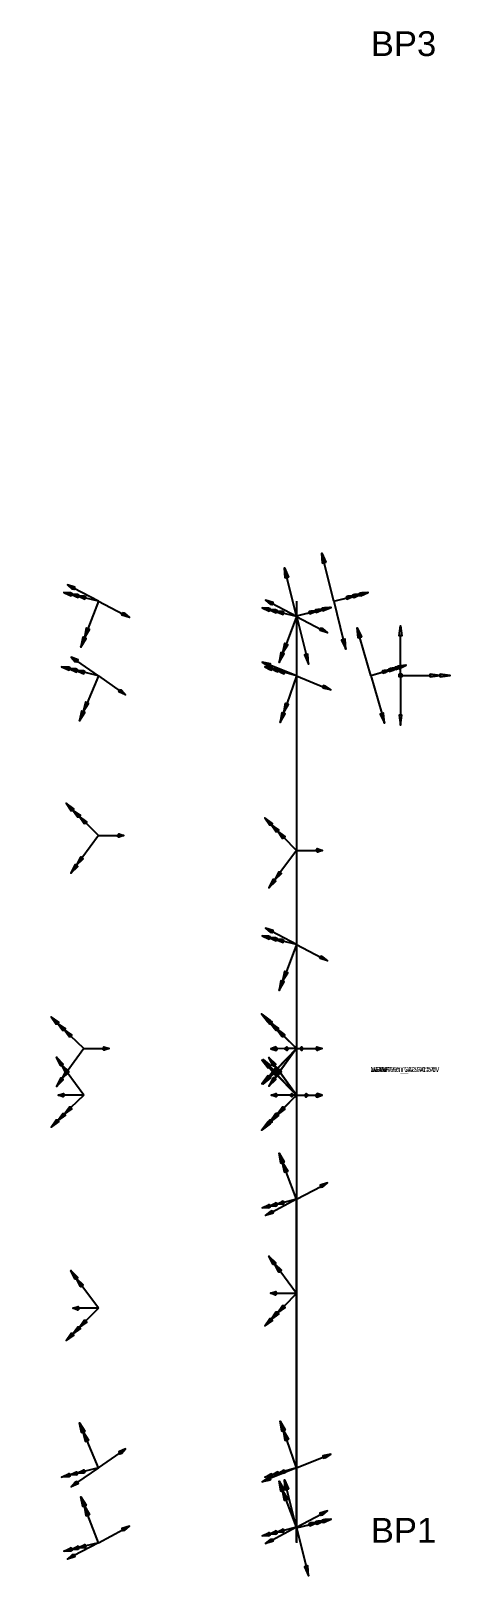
# Model space of a CAD drawing. Header units: millimetres. Extents: x -4585 to 16, y -102 to 210.
# Drawn here: x -68.6 to 16, y -101.7 to 210.1 of the extents above.
import ezdxf

# ---------------------------------------------------------------- set-up
doc = ezdxf.new("R2010")
doc.units = ezdxf.units.MM
for name, color, linetype in [('AutoDetect_10_2', 1, 'Continuous'), ('AutoDetect_11_1', 1, 'Continuous'), ('AutoDetect_12_5', 1, 'Continuous'), ('AutoDetect_5_3', 1, 'Continuous'), ('AutoDetect_6_6', 1, 'Continuous'), ('AutoDetect_7_7', 1, 'Continuous'), ('AutoDetect_8_0', 1, 'Continuous'), ('AutoDetect_9_4', 1, 'Continuous')]:
    doc.layers.add(name, color=color, linetype=linetype)
doc.styles.get("Standard").update_dxf_attribs({"font": 'arial.ttf'})

# ---------------------------------------------------------------- blocks, each defined once
blk = doc.blocks.new('Kontrollpunkt')
at = {"color": 0}
for q in [(0, 6), (8, 0), (0, 0, 4)]:
    blk.add_line((0, 0), q, dxfattribs=at)
for points in [[(0.25, 8, -0.25), (-0.25, 8, -0.25), (-0.25, 8, 0.25), (0, 10, 0), (-0.25, 8, -0.25), (0.25, 8, 0.25), (0, 10, 0), (0.25, 8, -0.25), (0.25, 8, 0.25), (-0.25, 8, 0.25)], [(0.25, 6, -0.25), (-0.25, 6, -0.25), (-0.25, 6, 0.25), (0, 8, 0), (-0.25, 6, -0.25), (0.25, 6, 0.25), (0, 8, 0), (0.25, 6, -0.25), (0.25, 6, 0.25), (-0.25, 6, 0.25)], [(0.25, 0.25, 4), (-0.25, 0.25, 4), (-0.25, -0.25, 4), (0, 0, 6), (-0.25, 0.25, 4), (0.25, -0.25, 4), (0, 0, 6), (0.25, 0.25, 4), (0.25, -0.25, 4), (-0.25, -0.25, 4)], [(0.25, 0.25, 6), (-0.25, 0.25, 6), (-0.25, -0.25, 6), (0, 0, 8), (-0.25, 0.25, 6), (0.25, -0.25, 6), (0, 0, 8), (0.25, 0.25, 6), (0.25, -0.25, 6), (-0.25, -0.25, 6)], [(0.25, 0.25, 8), (-0.25, 0.25, 8), (-0.25, -0.25, 8), (0, 0, 10), (-0.25, 0.25, 8), (0.25, -0.25, 8), (0, 0, 10), (0.25, 0.25, 8), (0.25, -0.25, 8), (-0.25, -0.25, 8)], [(8, 0.25, -0.25), (8, 0.25, 0.25), (8, -0.25, 0.25), (10, 0, 0), (8, 0.25, 0.25), (8, -0.25, -0.25), (10, 0, 0), (8, 0.25, -0.25), (8, -0.25, -0.25), (8, -0.25, 0.25)]]:
    blk.add_polyline3d(points, dxfattribs=at)

msp = doc.modelspace()

# ---------------------------------------------------------------- linework, layer by layer
at = {"layer": 'AutoDetect_10_2', "color": 1}
msp.add_line((-15, -94.9, 10.4), (-15, -25.7, 10.4), dxfattribs=at)
at = {"layer": 'AutoDetect_11_1', "color": 1}
msp.add_line((-15, -4.7, -10.6), (-15, -4.7, -389.4), dxfattribs=at)
at = {"layer": 'AutoDetect_11_1', "color": 1, "extrusion": (-1, 0, 0)}
for centre, start, end in [((25.7, -10.6, 15), 167.1198, 180), ((25.7, -389.4, 15), 180, 192.8802)]:
    msp.add_arc(centre, 21, start, end, dxfattribs=at)
at = {"layer": 'AutoDetect_12_5', "color": 1}
msp.add_line((-15, -94.9, -410.4), (-15, -25.7, -410.4), dxfattribs=at)
at = {"layer": 'AutoDetect_5_3', "color": 1}
msp.add_line((-15, 95, -417), (-15, -95, -417), dxfattribs=at)
at = {"layer": 'AutoDetect_6_6', "color": 1}
msp.add_line((-15, 95, 17), (-15, -95, 17), dxfattribs=at)
at = {"layer": 'AutoDetect_7_7', "color": 1}
msp.add_line((-15, 94.9, -410.4), (-15, 25.7, -410.4), dxfattribs=at)
at = {"layer": 'AutoDetect_8_0', "color": 1}
msp.add_line((-15, 4.7, -10.6), (-15, 4.7, -389.4), dxfattribs=at)
at = {"layer": 'AutoDetect_8_0', "color": 1, "extrusion": (1, 0, 0)}
for centre, start, end in [((25.7, -10.6, -15), 167.1198, 180), ((25.7, -389.4, -15), 180, 192.8802)]:
    msp.add_arc(centre, 21, start, end, dxfattribs=at)
at = {"layer": 'AutoDetect_9_4', "color": 1}
msp.add_line((-15, 94.9, 10.4), (-15, 25.7, 10.4), dxfattribs=at)

# ---------------------------------------------------------------- block references
at = {"layer": 'AutoDetect_10_2', "color": 1, "extrusion": (-0.696364, -0.173648, -0.696364)}
for p, rotation in [((21.31, 21.93, 7.67), 80.28160008389146), ((85.54, 33.08, 19.16), 80.28160008389149), ((78.87, 65.91, 42.44), 80.28160008389149)]:
    msp.add_blockref('Kontrollpunkt', p, dxfattribs=dict(at, rotation=rotation))
at = {"layer": 'AutoDetect_10_2', "color": 1, "extrusion": (-0.743283, -0.185348, -0.642788), "rotation": 76.28817423174286}
msp.add_blockref('Kontrollpunkt', (64.22, 54.7, 49), dxfattribs=at)
at = {"layer": 'AutoDetect_10_2', "color": 1, "extrusion": (-0.642788, -0.185348, -0.743283), "rotation": 85.57761744062604}
msp.add_blockref('Kontrollpunkt', (72.62, 7.37, 46.45), dxfattribs=at)
at = {"layer": 'AutoDetect_11_1', "color": 1, "extrusion": (-0.656791, -0.642788, -0.394271), "rotation": 111.2153460504219}
msp.add_blockref('Kontrollpunkt', (-37.19, -13.17, 54.31), dxfattribs=at)
at = {"layer": 'AutoDetect_11_1', "color": 1, "extrusion": (-0.650895, -0.650895, -0.390731), "rotation": 111.3421348077551}
for p in [(-7.28, -4.31, 16.96), (-5.16, 37.95, 62.78)]:
    msp.add_blockref('Kontrollpunkt', p, dxfattribs=at)
at = {"layer": 'AutoDetect_11_1', "color": 1, "extrusion": (-0.704416, -0.704416, -0.087156), "rotation": 94.9810693937002}
msp.add_blockref('Kontrollpunkt', (-7.28, -9.35, 14.8), dxfattribs=at)
at = {"layer": 'AutoDetect_11_1', "color": 1, "extrusion": (-0.696364, -0.696364, 0.173648), "rotation": 80.03961195419221}
for p in [(-7.28, -52.25, 4.93), (-7.28, -376.05, -52.16)]:
    msp.add_blockref('Kontrollpunkt', p, dxfattribs=at)
at = {"layer": 'AutoDetect_11_1', "color": 1, "extrusion": (-0.650895, -0.650895, 0.390731), "rotation": 68.48081528338722}
msp.add_blockref('Kontrollpunkt', (-7.28, -363.89, -139.33), dxfattribs=at)
at = {"layer": 'AutoDetect_11_1', "color": 1, "extrusion": (-0.642788, -0.656791, -0.394271), "rotation": 112.0624396173012}
msp.add_blockref('Kontrollpunkt', (20.54, -12.31, 51.46), dxfattribs=at)
at = {"layer": 'AutoDetect_12_5', "color": 1, "extrusion": (-0.696364, -0.173648, 0.696364), "rotation": 99.71839991610851}
for p in [(21.31, -309, -270.88), (85.54, -320.16, -259.38), (78.87, -352.98, -236.11)]:
    msp.add_blockref('Kontrollpunkt', p, dxfattribs=at)
at = {"layer": 'AutoDetect_12_5', "color": 1, "extrusion": (-0.743283, -0.185348, 0.642788), "rotation": 103.7118257682571}
msp.add_blockref('Kontrollpunkt', (64.22, -361.11, -208.11), dxfattribs=at)
at = {"layer": 'AutoDetect_12_5', "color": 1, "extrusion": (-0.642788, -0.185348, 0.743283), "rotation": 94.422382559374}
msp.add_blockref('Kontrollpunkt', (72.62, -274.96, -250.86), dxfattribs=at)
at = {"layer": 'AutoDetect_5_3', "color": 1, "extrusion": (0.696364, 0.173648, -0.696364)}
for p in [(93.99, -259.63, 273.8), (92.9, -293.91, 295.91), (-85.64, -324.91, 263.96)]:
    msp.add_blockref('Kontrollpunkt', p, dxfattribs=at)
at = {"layer": 'AutoDetect_5_3', "color": 1, "extrusion": (0.642788, 0.185348, -0.743283), "rotation": 359.9522552963684}
msp.add_blockref('Kontrollpunkt', (76.87, -235.73, 295.05), dxfattribs=at)
at = {"layer": 'AutoDetect_5_3', "color": 1, "extrusion": (0, 0, -1), "rotation": 90}
msp.add_blockref('Kontrollpunkt', (-6, 80, 417), dxfattribs=at)
at = {"layer": 'AutoDetect_6_6', "color": 1, "extrusion": (0.696364, 0.173648, 0.696364), "rotation": 180}
for p in [(93.99, -27.45, -4.74), (92.9, 6.83, 17.37), (-85.64, 37.84, -14.58)]:
    msp.add_blockref('Kontrollpunkt', p, dxfattribs=at)
at = {"layer": 'AutoDetect_6_6', "color": 1, "extrusion": (0.642788, 0.185348, 0.743283), "rotation": 180.0477447036316}
msp.add_blockref('Kontrollpunkt', (76.87, -31.86, -2.27), dxfattribs=at)
at = {"layer": 'AutoDetect_6_6', "color": 1, "rotation": 270}
msp.add_blockref('Kontrollpunkt', (6, 80, 17), dxfattribs=at)
at = {"layer": 'AutoDetect_7_7', "color": 1, "extrusion": (-0.696364, 0.173648, 0.696364), "rotation": 260.2816000838915}
for p in [(-78.87, -352.98, -236.11), (-85.54, -320.16, -259.38), (-21.31, -309, -270.88)]:
    msp.add_blockref('Kontrollpunkt', p, dxfattribs=at)
at = {"layer": 'AutoDetect_7_7', "color": 1, "extrusion": (-0.743283, 0.185348, 0.642788), "rotation": 256.2881742317428}
msp.add_blockref('Kontrollpunkt', (-64.22, -361.11, -208.11), dxfattribs=at)
at = {"layer": 'AutoDetect_7_7', "color": 1, "extrusion": (-0.642788, 0.185348, 0.743283), "rotation": 265.577617440626}
msp.add_blockref('Kontrollpunkt', (-72.62, -274.96, -250.86), dxfattribs=at)
at = {"layer": 'AutoDetect_8_0', "color": 1, "extrusion": (-0.650895, 0.650895, -0.390731), "rotation": 248.6578651922448}
for p in [(5.16, 37.95, 62.78), (7.28, -4.31, 16.96)]:
    msp.add_blockref('Kontrollpunkt', p, dxfattribs=at)
at = {"layer": 'AutoDetect_8_0', "color": 1, "extrusion": (-0.642788, 0.656791, -0.394271), "rotation": 247.9375603826988}
msp.add_blockref('Kontrollpunkt', (-20.54, -12.31, 51.46), dxfattribs=at)
at = {"layer": 'AutoDetect_8_0', "color": 1, "extrusion": (-0.656791, 0.642788, -0.394271), "rotation": 248.7846539495781}
msp.add_blockref('Kontrollpunkt', (37.19, -13.17, 54.31), dxfattribs=at)
at = {"layer": 'AutoDetect_8_0', "color": 1, "extrusion": (-0.650895, 0.650895, 0.390731), "rotation": 291.5191847166128}
msp.add_blockref('Kontrollpunkt', (7.28, -363.89, -139.33), dxfattribs=at)
at = {"layer": 'AutoDetect_8_0', "color": 1, "extrusion": (-0.696364, 0.696364, 0.173648), "rotation": 279.9603880458078}
for p in [(7.28, -52.25, 4.93), (7.28, -376.05, -52.16)]:
    msp.add_blockref('Kontrollpunkt', p, dxfattribs=at)
at = {"layer": 'AutoDetect_8_0', "color": 1, "extrusion": (-0.704416, 0.704416, -0.087156), "rotation": 265.0189306062998}
msp.add_blockref('Kontrollpunkt', (7.28, -9.35, 14.8), dxfattribs=at)
at = {"layer": 'AutoDetect_9_4', "color": 1, "extrusion": (-0.696364, 0.173648, -0.696364), "rotation": 279.7183999161086}
for p in [(-78.87, 65.91, 42.44), (-85.54, 33.08, 19.16), (-21.31, 21.93, 7.67)]:
    msp.add_blockref('Kontrollpunkt', p, dxfattribs=at)
at = {"layer": 'AutoDetect_9_4', "color": 1, "extrusion": (-0.743283, 0.185348, -0.642788), "rotation": 283.7118257682571}
msp.add_blockref('Kontrollpunkt', (-64.22, 54.7, 49), dxfattribs=at)
at = {"layer": 'AutoDetect_9_4', "color": 1, "extrusion": (-0.642788, 0.185348, -0.743283), "rotation": 274.4223825593739}
msp.add_blockref('Kontrollpunkt', (-72.62, 7.37, 46.45), dxfattribs=at)

# ---------------------------------------------------------------- texts
at = {"color": 5}
for s, p in [('BP3', (0, 205, 39.56)), ('BP1', (0, -95, 39.56))]:
    msp.add_text(s, height=5, dxfattribs=at).set_placement(p)
for tag, s, height, flags in [('ABLPKT2', '2 0.0000 0.0000 0.0000 0.0000 0.0000 0.0000 ', 0.5, 3), ('ABLPKT3', '3 0.0000 0.0000 0.0000 0.0000 0.0000 0.0000 ', 0.5, 3), ('ABLPKT6', '6 0.0000 0.0000 0.0000 0.0000 0.0000 0.0000 ', 0.5, 3), ('ABLPKT1', '1 0.0000 0.0000 0.0000 0.0000 0.0000 0.0000 ', 0.5, 3), ('ABLPKT4', '4 0.0000 0.0000 0.0000 0.0000 0.0000 0.0000 ', 0.5, 3), ('ABLPKT5', '5 0.0000 0.0000 0.0000 0.0000 0.0000 0.0000 ', 0.5, 3), ('VERF', 'AutoCAM', 1, 3), ('GRFPKT1', '1 0.0000 0.0000 0.0000 0.0000 0.0000 0.0000 ', 0.5, 3), ('GRFPKT2', '2 0.0000 0.0000 0.0000 0.0000 0.0000 0.0000 ', 0.5, 3), ('GRFPKT3', '3 0.0000 0.0000 0.0000 0.0000 0.0000 0.0000 ', 0.5, 3), ('GRFPKT4', '4 0.0000 0.0000 0.0000 0.0000 0.0000 0.0000 ', 0.5, 3), ('GRFPKT5', '5 0.0000 0.0000 0.0000 0.0000 0.0000 0.0000 ', 0.5, 3), ('GRFPKT6', '6 0.0000 0.0000 0.0000 0.0000 0.0000 0.0000 ', 0.5, 3), ('GEWICHT', '  10.0000', 1, 3), ('REFO', '40C0', 1, 9), ('MAX_ROT_GESCHW', ' 100.0000', 1, 3), ('MAX_ROT_VERZOE', '  10.0000', 1, 3), ('MAX_ROT_BESCHL', '  10.0000', 1, 3), ('MAX_LIN_VERZOE', '  10.0000', 1, 3), ('MAX_LIN_BESCHL', '  10.0000', 1, 3), ('MAX_LIN_GESCHW', ' 100.0000', 1, 3), ('KURZB', '', 1, 3), ('DATUM', '25.5.2022', 1, 3), ('ELETYP', 'WERKSTUECK', 1, 3), ('NAME', '10107', 1, 3)]:
    msp.add_attdef(tag, (0, 0), s, height=height, dxfattribs=dict(flags=flags))

doc.saveas('drawing.dxf')
